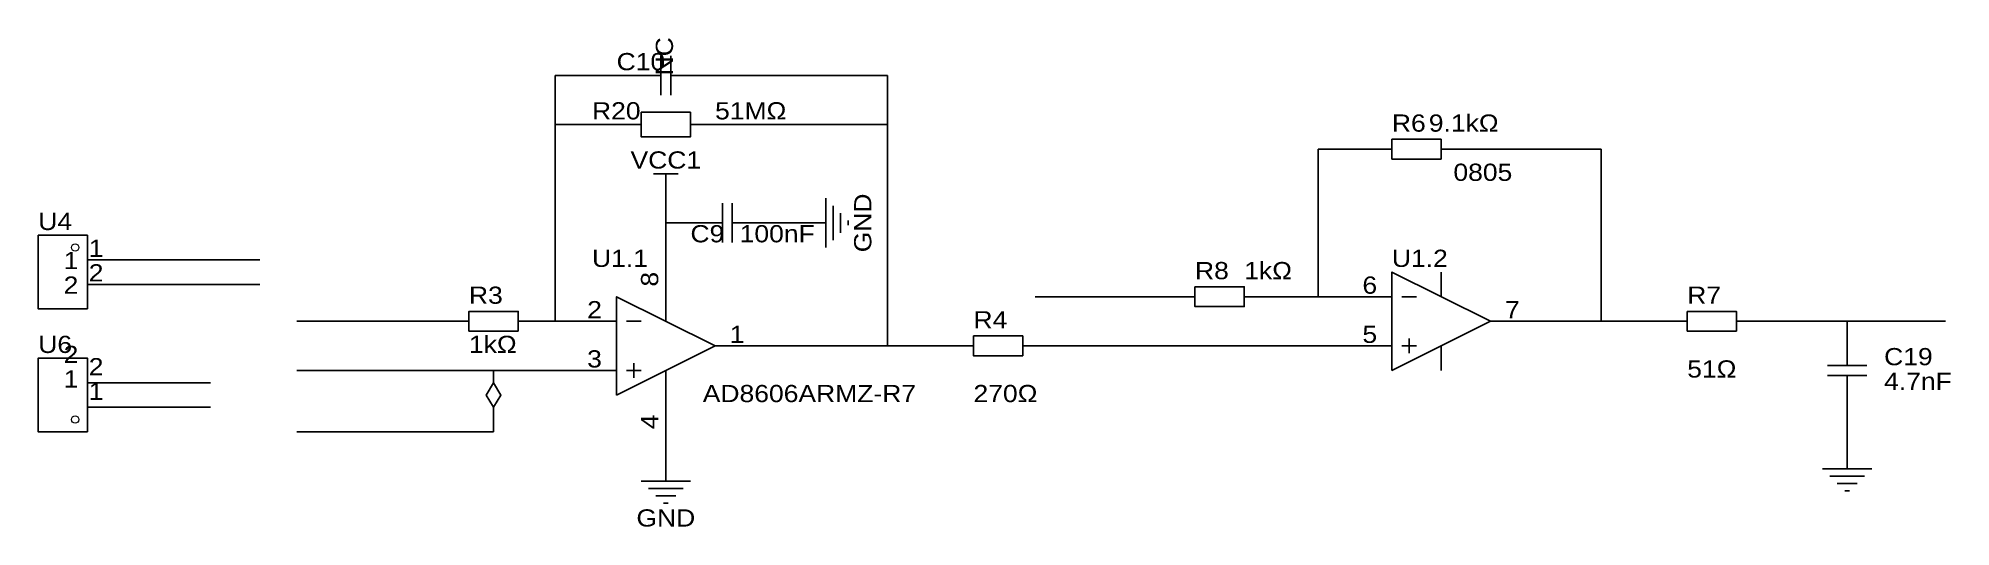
# Model space of a CAD drawing. Header units: millimetres. Extents: x 85 to 282, y 176 to 226.
import ezdxf
from ezdxf.enums import TextEntityAlignment as Align

# ---------------------------------------------------------------- set-up
doc = ezdxf.new("R2010")
doc.units = ezdxf.units.MM
doc.header["$MEASUREMENT"] = 0
doc.styles.get("Standard").update_dxf_attribs({"font": 'arial.ttf'})

msp = doc.modelspace()

# ---------------------------------------------------------------- linework, layer by layer
at = {"color": 1, "true_color": 0xa00000}
for points in [[(149.35, 220.22), (149.35, 224.28)], [(150.37, 224.28), (150.37, 220.22)], [(147.32, 222.25), (149.35, 222.25)], [(150.37, 222.25), (152.4, 222.25)], [(148.59, 212.09), (151.13, 212.09)], [(149.86, 212.09), (149.86, 210.82)], [(166.37, 204.47), (166.37, 209.55)], [(155.7, 204.98), (155.7, 209.04)], [(156.72, 209.04), (156.72, 204.98)], [(167.13, 205.23), (167.13, 208.79)], [(167.89, 205.99), (167.89, 208.03)], [(168.66, 206.76), (168.66, 207.26)], [(155.7, 207.01), (153.67, 207.01)], [(158.75, 207.01), (156.72, 207.01)], [(229.87, 201.93), (229.87, 199.39)], [(149.86, 199.39), (149.86, 196.85)], [(225.81, 199.39), (227.33, 199.39)], [(145.8, 196.85), (147.32, 196.85)], [(225.81, 194.31), (227.33, 194.31)], [(226.57, 195.07), (226.57, 193.55)], [(229.87, 194.31), (229.87, 191.77)], [(271.78, 194.31), (271.78, 192.28)], [(145.8, 191.77), (147.32, 191.77)], [(146.56, 192.53), (146.56, 191.01)], [(149.86, 191.77), (149.86, 189.23)], [(269.75, 192.28), (273.81, 192.28)], [(273.81, 191.26), (269.75, 191.26)], [(271.78, 191.26), (271.78, 189.23)], [(269.24, 181.61), (274.32, 181.61)], [(147.32, 180.34), (152.4, 180.34)], [(270, 180.85), (273.56, 180.85)], [(270.76, 180.09), (272.8, 180.09)], [(148.08, 179.58), (151.64, 179.58)], [(148.84, 178.82), (150.88, 178.82)], [(149.61, 178.05), (150.11, 178.05)], [(271.53, 179.32), (272.03, 179.32)]]:
    msp.add_lwpolyline(points, dxfattribs=at)
at = {"color": 1, "true_color": 0x008800}
for points in [[(138.43, 222.25), (138.43, 217.17)], [(138.43, 222.25), (144.78, 222.25)], [(172.72, 222.25), (154.94, 222.25)], [(172.72, 222.25), (172.72, 217.17)], [(138.43, 217.17), (138.43, 196.85)], [(144.78, 217.17), (138.43, 217.17)], [(172.72, 217.17), (154.94, 217.17)], [(172.72, 217.17), (172.72, 194.31)], [(217.17, 199.39), (217.17, 214.63)], [(217.17, 214.63), (222.25, 214.63)], [(246.38, 214.63), (232.41, 214.63)], [(246.38, 196.85), (246.38, 214.63)], [(149.86, 209.55), (149.86, 207.01)], [(149.86, 204.47), (149.86, 207.01)], [(149.86, 207.01), (151.13, 207.01)], [(163.83, 207.01), (161.29, 207.01)], [(107.95, 203.2), (92.71, 203.2)], [(107.95, 200.66), (92.71, 200.66)], [(201.93, 199.39), (187.96, 199.39)], [(212.09, 199.39), (217.17, 199.39)], [(219.71, 199.39), (217.17, 199.39)], [(127, 196.85), (111.76, 196.85)], [(137.16, 196.85), (138.43, 196.85)], [(139.7, 196.85), (138.43, 196.85)], [(240.03, 196.85), (246.38, 196.85)], [(246.38, 196.85), (252.73, 196.85)], [(271.78, 196.85), (262.89, 196.85)], [(281.94, 196.85), (271.78, 196.85)], [(160.02, 194.31), (172.72, 194.31)], [(172.72, 194.31), (179.07, 194.31)], [(189.23, 194.31), (219.71, 194.31)], [(111.76, 191.77), (132.08, 191.77)], [(139.7, 191.77), (132.08, 191.77)], [(92.71, 190.5), (102.87, 190.5)], [(102.87, 187.96), (92.71, 187.96)], [(132.08, 186.69), (132.08, 185.42)], [(271.78, 184.15), (271.78, 186.69)], [(111.76, 185.42), (132.08, 185.42)], [(149.86, 182.88), (149.86, 184.15)]]:
    msp.add_lwpolyline(points, dxfattribs=at)
at = {"color": 1, "true_color": 0x880000}
for points in [[(144.78, 222.25), (147.32, 222.25)], [(154.94, 222.25), (152.4, 222.25)], [(144.78, 217.17), (147.32, 217.17)], [(154.94, 217.17), (152.4, 217.17)], [(222.25, 214.63), (224.79, 214.63)], [(232.41, 214.63), (229.87, 214.63)], [(149.86, 209.55), (149.86, 210.82)], [(151.13, 207.01), (153.67, 207.01)], [(161.29, 207.01), (158.75, 207.01)], [(163.83, 207.01), (166.37, 207.01)], [(149.86, 204.47), (149.86, 199.39)], [(92.71, 203.2), (90.17, 203.2)], [(92.71, 200.66), (90.17, 200.66)], [(201.93, 199.39), (204.47, 199.39)], [(212.09, 199.39), (209.55, 199.39)], [(219.71, 199.39), (224.79, 199.39)], [(127, 196.85), (129.54, 196.85)], [(137.16, 196.85), (134.62, 196.85)], [(139.7, 196.85), (144.78, 196.85)], [(240.03, 196.85), (234.95, 196.85)], [(252.73, 196.85), (255.27, 196.85)], [(262.89, 196.85), (260.35, 196.85)], [(271.78, 196.85), (271.78, 194.31)], [(160.02, 194.31), (154.94, 194.31)], [(179.07, 194.31), (181.61, 194.31)], [(189.23, 194.31), (186.69, 194.31)], [(219.71, 194.31), (224.79, 194.31)], [(132.08, 191.77), (132.08, 190.5)], [(139.7, 191.77), (144.78, 191.77)], [(92.71, 190.5), (90.17, 190.5)], [(92.71, 187.96), (90.17, 187.96)], [(132.08, 186.69), (132.08, 187.96)], [(149.86, 184.15), (149.86, 189.23)], [(271.78, 186.69), (271.78, 189.23)], [(271.78, 184.15), (271.78, 181.61)], [(149.86, 182.88), (149.86, 180.34)]]:
    msp.add_lwpolyline(points, dxfattribs=at)
at = {"color": 1, "true_color": 0xa00000}
for points in [[(147.32, 218.44), (152.4, 218.44), (152.4, 215.9), (147.32, 215.9)], [(224.79, 215.65), (229.87, 215.65), (229.87, 213.61), (224.79, 213.61)], [(90.17, 198.12), (85.09, 198.12), (85.09, 205.74), (90.17, 205.74)], [(224.79, 191.77), (234.95, 196.85), (224.79, 201.93)], [(144.78, 189.23), (154.94, 194.31), (144.78, 199.39)], [(204.47, 200.41), (209.55, 200.41), (209.55, 198.37), (204.47, 198.37)], [(134.62, 195.83), (129.54, 195.83), (129.54, 197.87), (134.62, 197.87)], [(255.27, 197.87), (260.35, 197.87), (260.35, 195.83), (255.27, 195.83)], [(181.61, 195.33), (186.69, 195.33), (186.69, 193.29), (181.61, 193.29)], [(90.17, 185.42), (85.09, 185.42), (85.09, 193.04), (90.17, 193.04)]]:
    msp.add_lwpolyline(points, close=True, dxfattribs=at)
at = {"color": 1, "true_color": 0x000000}
msp.add_lwpolyline([(132.08, 187.96), (131.32, 189.23), (132.08, 190.5), (132.84, 189.23)], close=True, dxfattribs=at)
at = {"color": 1, "lineweight": 0, "true_color": 0xa00000}
for centre in [(88.9, 204.47), (88.9, 186.69)]:
    msp.add_circle(centre, 0.381, dxfattribs=at)

# ---------------------------------------------------------------- texts
at = {"color": 1, "true_color": 0x000080, "width": 1.1}
msp.add_text('NC', height=1.778, rotation=90, dxfattribs=at).set_placement((151.13, 222.25), align=Align.BOTTOM_LEFT)
for s, p in [('C10', (144.78, 222.25)), ('R20', (142.24, 217.17)), ('51MΩ', (154.94, 217.17)), ('R6', (224.79, 215.9)), ('9.1kΩ', (228.6, 215.9)), ('0805', (231.14, 210.82)), ('U4', (85.09, 205.74)), ('C9', (152.4, 204.47)), ('100nF', (157.48, 204.47)), ('U1.1', (142.24, 201.93)), ('U1.2', (224.79, 201.93)), ('R8', (204.47, 200.66)), ('1kΩ', (209.55, 200.66)), ('R3', (129.54, 198.12)), ('R7', (255.27, 198.12)), ('R4', (181.61, 195.58)), ('1kΩ', (129.54, 193.04)), ('U6', (85.09, 193.04)), ('C19', (275.59, 191.77)), ('51Ω', (255.27, 190.5)), ('4.7nF', (275.59, 189.23)), ('AD8606ARMZ-R7', (153.67, 187.96)), ('270Ω', (181.61, 187.96))]:
    msp.add_text(s, height=1.778, dxfattribs=at).set_placement(p, align=Align.BOTTOM_LEFT)
msp.add_text('VCC1', height=1.778, dxfattribs=at).set_placement((149.86, 212.09), align=Align.BOTTOM_CENTER)
msp.add_text('GND', height=1.778, rotation=90, dxfattribs=at).set_placement((170.18, 207.01), align=Align.MIDDLE_CENTER)
at = {"color": 1, "true_color": 0x000000, "width": 1.1}
for s, p in [('1', (90.3, 202.97)), ('2', (90.3, 200.43)), ('7', (236.47, 196.62)), ('1', (156.46, 194.08)), ('2', (90.3, 190.73)), ('1', (90.3, 188.19))]:
    msp.add_text(s, height=1.78, dxfattribs=at).set_placement(p, align=Align.BOTTOM_LEFT)
for s, p in [('1', (89.23, 201.7)), ('2', (89.23, 199.16)), ('6', (223.27, 199.16)), ('2', (143.26, 196.62)), ('5', (223.27, 194.08)), ('2', (89.23, 192)), ('3', (143.26, 191.54)), ('1', (89.23, 189.46))]:
    msp.add_text(s, height=1.78, dxfattribs=at).set_placement(p, align=Align.BOTTOM_RIGHT)
msp.add_text('8', height=1.78, rotation=90, dxfattribs=at).set_placement((149.61, 200.43), align=Align.BOTTOM_LEFT)
msp.add_text('4', height=1.78, rotation=90, dxfattribs=at).set_placement((149.61, 187.22), align=Align.BOTTOM_RIGHT)
at = {"color": 1, "true_color": 0x000080, "width": 1.1}
msp.add_text('GND', height=1.778, dxfattribs=at).set_placement((149.86, 176.53), align=Align.MIDDLE_CENTER)

doc.saveas('drawing.dxf')
